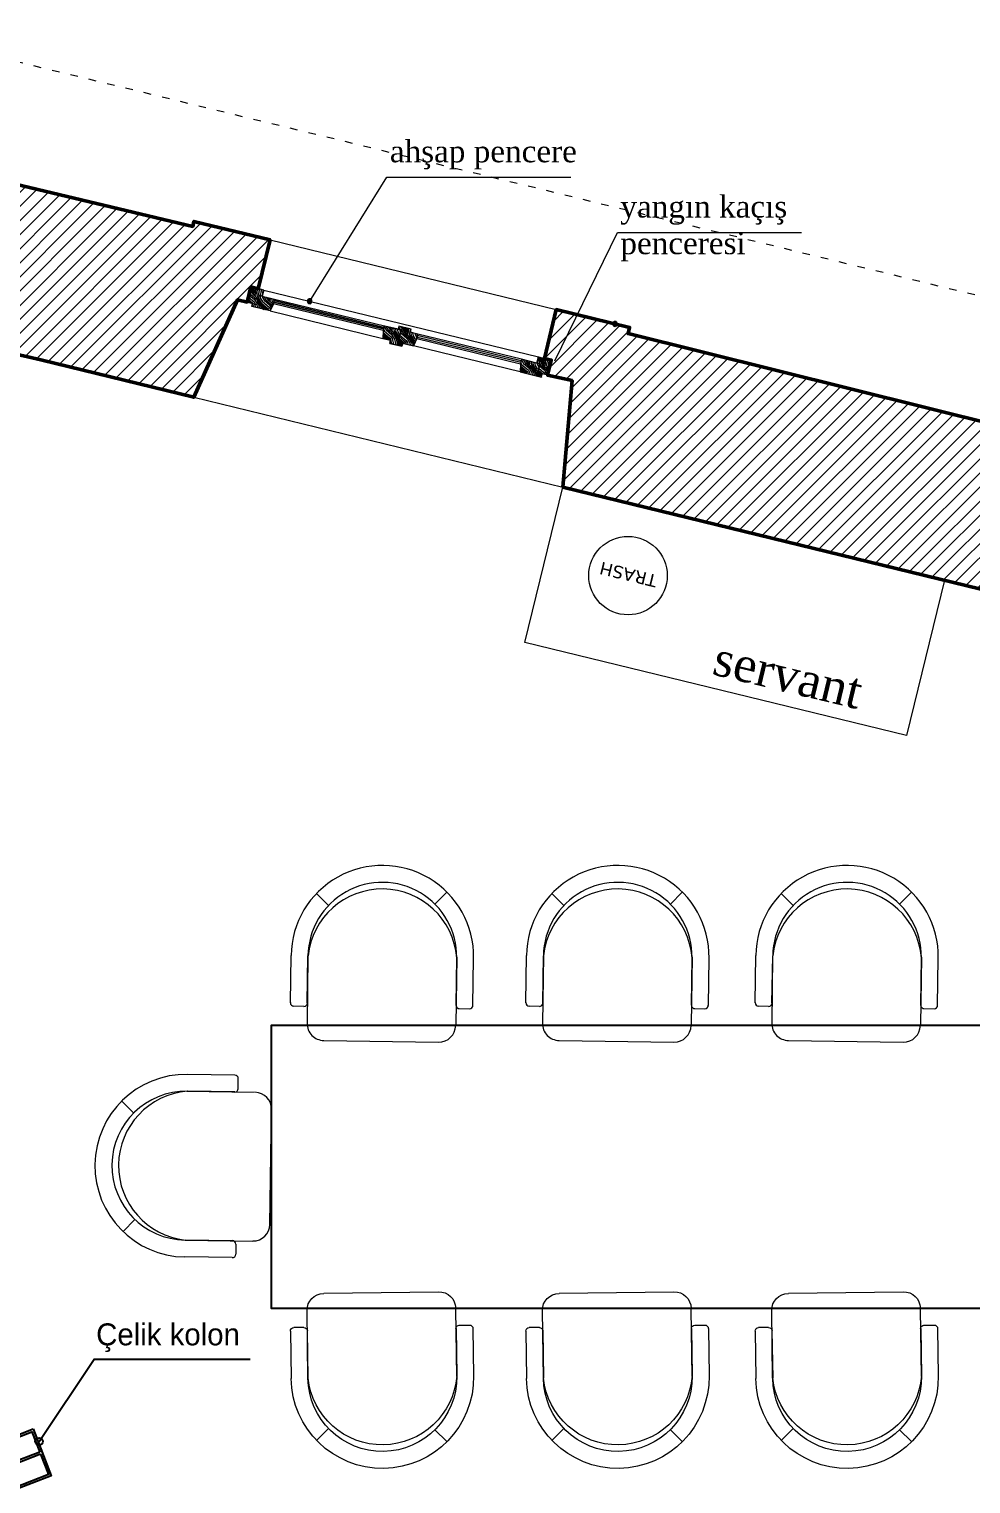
# Model space of a CAD drawing. Header units: millimetres. Extents: x 4980 to 19099, y 3891 to 5773.
# Drawn here: x 15645.8 to 15945.8, y 4956.6 to 5419.9 of the extents above; entities that cross this region are included whole.
import ezdxf

# ---------------------------------------------------------------- set-up
doc = ezdxf.new("R2010")
doc.units = ezdxf.units.MM
doc.linetypes.add('ACAD_ISO03W100', pattern=[30, 12, -18])
for name, color, linetype, lineweight in [('a 2', 132, 'Continuous', 20), ('a ahşap tarama', 46, 'Continuous', 0), ('a duvar', 84, 'Continuous', 50), ('a pencere 0', 252, 'Continuous', 0), ('a pencere cam', 121, 'Continuous', 0), ('a pencere doğrama', 41, 'Continuous', 20), ('no3_duvar tarama', 253, 'Continuous', 9), ('no3_sandalye masa', 242, 'Continuous', 15), ('no3_yazı tefriş', 152, 'Continuous', 15), ('PLAN YAZI', 4, 'Continuous', 9)]:
    doc.layers.add(name, color=color, linetype=linetype, lineweight=lineweight)
doc.layers.add('a yazı', color=30, linetype='Continuous')
doc.layers.add('TEFRIS', color=11, linetype='Continuous')
doc.layers.add('no3_ahsap gorunus on ince_Stift_Nr__34', color=7, linetype='Continuous', lineweight=20, true_color=0x7e3e00)
doc.layers.add('no3_yazi duvar_Stift_Nr__152', color=7, linetype='Continuous', lineweight=20, true_color=0x0051a4)
doc.styles.add('ERSTELLTER_STIL_2', font='verdana.ttf')
doc.styles.get("Standard").update_dxf_attribs({"font": 'stylu.ttf', "height": 10})
doc.styles.add('Ölçü50', font='georgia.ttf', dxfattribs={"width": 0.7})
pattern_1 = [(45, (80283.5875, 25655.133), (-2.24506403, 2.24506403), [])]
pattern_2 = [(346.323, (-2440.311, 1672.065), (3.67598, -6.0404612), [0.25, -4.75]), (256.323, (-2438.7814, 1669.892), (-6.0404612, -3.67598), [0.5, -4.5]), (301.323, (-2439.635, 1670.6142), (-1.1822406, -4.8582206), [0.3535, -1.0605, 0.3535, -0.707, 2.475, -2.1215678]), (301.323, (-2440.4947, 1672.3673), (-1.1822406, -4.8582206), [0.35355, -0.7071, 0.35355, -5.6568678]), (301.323, (-2438.9126, 1671.4676), (-1.1822406, -4.8582206), [0.35355, -6.7175178]), (301.323, (-2438.3676, 1671.5923), (-1.1822406, -4.8582206), [0.35355, -6.7175178]), (301.323, (-2439.2146, 1671.284), (-1.1822406, -4.8582206), [0.35355, -6.7175178]), (301.323, (-2439.5166, 1671.1), (-1.1822406, -4.8582206), [0.7071, -6.3639678]), (301.323, (-2439.1887, 1667.1608), (-1.1822406, -4.8582206), [0.7071, -6.3639678]), (301.323, (-2440.0616, 1670.9754), (-1.1822406, -4.8582206), [1.4142, -5.6568678]), (301.323, (-2440.3636, 1670.7916), (-1.1822406, -4.8582206), [1.4142, -5.6568678]), (301.323, (-2437.5604, 1668.5656), (-1.1822406, -4.8582206), [1.4142, -5.6568678]), (301.323, (-2440.7247, 1670.365), (-1.1822406, -4.8582206), [1.06066, -6.0104078]), (301.323, (-2441.8737, 1669.8726), (-1.1822406, -4.8582206), [1.06066, -6.0104078]), (301.323, (-2441.2696, 1670.24), (-1.1822406, -4.8582206), [1.06066, -6.0104078]), (301.323, (-2438.4665, 1668.0142), (-1.1822406, -4.8582206), [1.767767, -5.3033008]), (301.323, (-2439.0114, 1667.8896), (-1.1822406, -4.8582206), [1.767767, -5.3033008]), (301.323, (-2438.23, 1668.986), (-1.1822406, -4.8582206), [2.4748737, -4.5961941]), (319.757949, (-2439.9433, 1671.4612), (4.85822058, -1.1822406), [0.559017, -10.6213229]), (319.757949, (-2439.3264, 1669.7673), (4.85822058, -1.1822406), [0.559017, -10.6213229]), (319.757949, (-2439.451, 1670.3122), (4.85822058, -1.1822406), [0.559017, -10.6213229]), (319.757949, (-2440.068, 1672.0061), (4.85822058, -1.1822406), [1.118034, -10.0623059]), (319.757949, (-2439.6284, 1669.5835), (4.85822058, -1.1822406), [1.677051, -9.5032889]), (319.757949, (-2440.1733, 1669.4588), (4.85822058, -1.1822406), [2.236068, -8.9442719]), (319.757949, (-2440.7182, 1669.334), (4.85822058, -1.1822406), [2.236068, -8.9442719]), (319.757949, (-2441.8017, 1668.054), (4.85822058, -1.1822406), [2.236068, -8.9442719]), (319.757949, (-2441.6834, 1668.5398), (4.85822058, -1.1822406), [2.795085, -8.3852549]), (319.757949, (-2441.3223, 1668.9665), (4.85822058, -1.1822406), [2.795085, -8.3852549]), (282.888051, (-2439.149, 1670.496), (-1.1822406, -4.85822058), [0.559017, -10.6213229]), (282.888051, (-2439.7595, 1671.1592), (-1.1822406, -4.85822058), [0.559017, -10.6213229]), (282.888051, (-2440.311, 1672.0652), (-1.1822406, -4.85822058), [1.118034, -10.0623059]), (282.888051, (-2439.0308, 1670.9818), (-1.1822406, -4.85822058), [1.118034, -10.0623059]), (282.888051, (-2440.7376, 1672.4264), (-1.1822406, -4.85822058), [1.677051, -9.5032889]), (282.888051, (-2441.2235, 1672.5446), (-1.1822406, -4.85822058), [2.236068, -8.9442719]), (282.888051, (-2436.9102, 1671.2377), (-1.1822406, -4.85822058), [2.236068, -8.9442719]), (282.888051, (-2438.7288, 1671.1656), (-1.1822406, -4.85822058), [2.236068, -8.9442719]), (282.888051, (-2437.639, 1671.415), (-1.1822406, -4.85822058), [2.795085, -8.3852549]), (282.888051, (-2438.1838, 1671.2903), (-1.1822406, -4.85822058), [2.795085, -8.3852549])]
pattern_3 = [(346.323, (928.991, 1011.183), (3.67598, -6.0404612), [0.25, -4.75]), (256.323, (930.5205, 1009.01), (-6.0404612, -3.67598), [0.5, -4.5]), (301.323, (929.667, 1009.732), (-1.1822406, -4.8582206), [0.3535, -1.0605, 0.3535, -0.707, 2.475, -2.1215678]), (301.323, (928.8072, 1011.485), (-1.1822406, -4.8582206), [0.35355, -0.7071, 0.35355, -5.6568678]), (301.323, (930.3894, 1010.5855), (-1.1822406, -4.8582206), [0.35355, -6.7175178]), (301.323, (930.9343, 1010.71), (-1.1822406, -4.8582206), [0.35355, -6.7175178]), (301.323, (930.0873, 1010.4017), (-1.1822406, -4.8582206), [0.35355, -6.7175178]), (301.323, (929.7853, 1010.218), (-1.1822406, -4.8582206), [0.7071, -6.3639678]), (301.323, (930.1132, 1006.2786), (-1.1822406, -4.8582206), [0.7071, -6.3639678]), (301.323, (929.2404, 1010.093), (-1.1822406, -4.8582206), [1.4142, -5.6568678]), (301.323, (928.9384, 1009.9094), (-1.1822406, -4.8582206), [1.4142, -5.6568678]), (301.323, (931.7415, 1007.6834), (-1.1822406, -4.8582206), [1.4142, -5.6568678]), (301.323, (928.5772, 1009.4827), (-1.1822406, -4.8582206), [1.06066, -6.0104078]), (301.323, (927.4282, 1008.9904), (-1.1822406, -4.8582206), [1.06066, -6.0104078]), (301.323, (928.0323, 1009.358), (-1.1822406, -4.8582206), [1.06066, -6.0104078]), (301.323, (930.8355, 1007.132), (-1.1822406, -4.8582206), [1.767767, -5.3033008]), (301.323, (930.2905, 1007.0074), (-1.1822406, -4.8582206), [1.767767, -5.3033008]), (301.323, (931.072, 1008.1037), (-1.1822406, -4.8582206), [2.4748737, -4.596194]), (319.757949, (929.3586, 1010.579), (4.85822058, -1.1822406), [0.559017, -10.6213229]), (319.757949, (929.9756, 1008.885), (4.85822058, -1.1822406), [0.559017, -10.6213229]), (319.757949, (929.8509, 1009.43), (4.85822058, -1.1822406), [0.559017, -10.6213229]), (319.757949, (929.234, 1011.124), (4.85822058, -1.1822406), [1.118034, -10.0623059]), (319.757949, (929.6736, 1008.7013), (4.85822058, -1.1822406), [1.677051, -9.5032889]), (319.757949, (929.1286, 1008.5766), (4.85822058, -1.1822406), [2.236068, -8.9442719]), (319.757949, (928.5837, 1008.452), (4.85822058, -1.1822406), [2.236068, -8.9442719]), (319.757949, (927.5003, 1007.1718), (4.85822058, -1.1822406), [2.236068, -8.9442719]), (319.757949, (927.6185, 1007.6576), (4.85822058, -1.1822406), [2.795085, -8.3852549]), (319.757949, (927.9796, 1008.0843), (4.85822058, -1.1822406), [2.795085, -8.3852549]), (282.888051, (930.153, 1009.6138), (-1.1822406, -4.85822058), [0.559017, -10.6213229]), (282.888051, (929.5424, 1010.277), (-1.1822406, -4.85822058), [0.559017, -10.6213229]), (282.888051, (928.991, 1011.183), (-1.1822406, -4.85822058), [1.118034, -10.0623059]), (282.888051, (930.2711, 1010.0996), (-1.1822406, -4.85822058), [1.118034, -10.0623059]), (282.888051, (928.5643, 1011.5442), (-1.1822406, -4.85822058), [1.677051, -9.5032889]), (282.888051, (928.0785, 1011.6624), (-1.1822406, -4.85822058), [2.236068, -8.9442719]), (282.888051, (932.3918, 1010.3555), (-1.1822406, -4.85822058), [2.236068, -8.9442719]), (282.888051, (930.5732, 1010.2834), (-1.1822406, -4.85822058), [2.236068, -8.9442719]), (282.888051, (931.663, 1010.5328), (-1.1822406, -4.85822058), [2.795085, -8.3852549]), (282.888051, (931.118, 1010.4081), (-1.1822406, -4.85822058), [2.795085, -8.3852549])]

# ---------------------------------------------------------------- blocks, each defined once
blk = doc.blocks.new('4535353')
at = {"color": 5}
for p, q in [((9628.58, 2179.4), (9628.58, 2167.8)), ((9629.28, 2179.4), (9629.28, 2167.8))]:
    blk.add_line(p, q, dxfattribs=at)
blk.add_lwpolyline([(9620.93, 2180.1), (9636.93, 2180.1), (9636.93, 2167.1), (9620.93, 2167.1), (9620.93, 2180.1)], close=True, dxfattribs=at)
for points in [[(9628.58, 2167.8), (9621.63, 2167.8), (9621.63, 2179.4), (9628.58, 2179.4)], [(9629.28, 2179.4), (9636.23, 2179.4), (9636.23, 2167.8), (9629.28, 2167.8)]]:
    blk.add_lwpolyline(points, dxfattribs=at)
blk = doc.blocks.new('madalyon kolçaklı')
at = {"layer": 'no3_sandalye masa'}
for p, q in [((4863.15, 1691.91, 0), (4859.29, 1695.66, 0)), ((4897.04, 1692.8, 0), (4900.79, 1696.66, 0)), ((4851.45, 1660.73, 0), (4851.45, 1675.81, 0)), ((4856.83, 1660.73, 0), (4856.83, 1675.81, 0)), ((4856.83, 1675.78, 0), (4856.83, 1654.24, 0)), ((4904.2, 1676.02, 0), (4904.2, 1654.49, 0)), ((4904.22, 1660.73, 0), (4904.22, 1675.8, 0)), ((4909.6, 1660.73, 0), (4909.6, 1675.8, 0)), ((4855.78, 1659.65, 0), (4852.54, 1659.65, 0)), ((4905.27, 1659.65, 0), (4908.5, 1659.65, 0)), ((4862.22, 1648.88, 0), (4898.81, 1648.88, 0))]:
    blk.add_line(p, q, dxfattribs=at)
for centre, radius, start, end in [((4880.52, 1675.81, 0), 29.08, 359.9983, 179.9983), ((4880.52, 1675.81, 0), 23.69, 359.9983, 179.9983), ((4880.53, 1673.6, 0), 23.79, 5.3954, 174.7506), ((4852.54, 1660.73, 0), 1.08, 177.794, 269.9983), ((4855.78, 1660.73, 0), 1.08, 269.9983, 357.5064), ((4905.27, 1660.73, 0), 1.08, 182.4902, 269.9983), ((4908.5, 1660.73, 0), 1.08, 269.9983, 2.2025), ((4862.22, 1654.27, 0), 5.38, 179.9983, 269.9983), ((4898.81, 1654.27, 0), 5.38, 269.9983, 359.9983)]:
    blk.add_arc(centre, radius, start, end, dxfattribs=at)

msp = doc.modelspace()

# ---------------------------------------------------------------- hatches: boundary and pattern name
at = {"layer": 'a ahşap tarama', "lineweight": 5}
h = msp.add_hatch(dxfattribs=at)
h.set_pattern_fill('WOODFACE', color=256, scale=5, angle=346.323, style=0, pattern_type=2)
h.set_pattern_definition(pattern_2)
h.paths.add_polyline_path([(15715.23, 5332.93), (15718.39, 5332.16), (15719.1, 5335.07), (15720.07, 5334.83), (15720.55, 5336.78), (15718.6, 5337.26), (15716.42, 5337.79)])
h = msp.add_hatch(dxfattribs=at)
h.set_pattern_fill('WOODFACE', color=256, scale=5, angle=346.323, style=0, pattern_type=2)
h.set_pattern_definition(pattern_3)
h.paths.add_polyline_path([(15723.96, 5333.89), (15723.6, 5332.44), (15722.53, 5330.12), (15716.7, 5331.54), (15716.93, 5332.52), (15718.39, 5332.16), (15719.1, 5335.07), (15720.07, 5334.83)])
h = msp.add_hatch(dxfattribs=at)
h.set_pattern_fill('WOODFACE', color=256, scale=5, angle=346.323, style=0, pattern_type=2)
h.set_pattern_definition(pattern_3)
h.paths.add_polyline_path([(15758.94, 5325.38), (15758.58, 5323.92), (15758.48, 5321.38), (15760.91, 5320.79), (15760.67, 5319.81), (15764.56, 5318.87), (15764.79, 5319.84), (15763.34, 5320.19), (15764.18, 5323.67), (15764.28, 5324.08), (15759.14, 5325.33)])
h = msp.add_hatch(dxfattribs=at)
h.set_pattern_fill('WOODFACE', color=256, scale=5, angle=346.323, style=0, pattern_type=2)
h.set_pattern_definition(pattern_3)
h.paths.add_polyline_path([(15768.19, 5319.01), (15769.27, 5321.32), (15769.63, 5322.78), (15767.2, 5323.37), (15767.43, 5324.34), (15763.55, 5325.29), (15763.31, 5324.32), (15764.28, 5324.08), (15763.44, 5320.6), (15763.34, 5320.19)])
h = msp.add_hatch(dxfattribs=at)
h.set_pattern_fill('WOODFACE', color=256, scale=5, angle=346.323, style=0, pattern_type=2)
h.set_pattern_definition(pattern_3)
h.paths.add_polyline_path([(15802.66, 5314.72), (15802.31, 5313.28), (15802.2, 5310.74), (15809, 5309.08), (15809.24, 5310.04), (15807.78, 5310.4), (15808.49, 5313.31), (15807.52, 5313.54)])
h = msp.add_hatch(dxfattribs=at)
h.set_pattern_fill('WOODFACE', color=256, scale=5, angle=346.323, style=0, pattern_type=2)
h.set_pattern_definition(pattern_2)
h.paths.add_polyline_path([(15810.94, 5309.63), (15807.78, 5310.4), (15808.49, 5313.31), (15807.52, 5313.54), (15807.99, 5315.49), (15809.93, 5315.02), (15812.12, 5314.49)])
at = {"layer": 'a pencere cam', "lineweight": 5}
for points in [[(15723.72, 5332.92), (15758.7, 5324.41), (15758.82, 5324.9), (15723.84, 5333.41)], [(15769.39, 5321.81), (15802.43, 5313.77), (15802.54, 5314.25), (15769.51, 5322.29)]]:
    msp.add_hatch(color=256, dxfattribs=at).paths.add_polyline_path(points)
at = {"layer": 'no3_duvar tarama'}
h = msp.add_hatch(dxfattribs=at)
h.set_pattern_fill('ANSI31', color=256, style=0)
h.set_pattern_definition(pattern_1)
h.paths.add_polyline_path([(15593.63, 5322.97), (15585.72, 5317.77), (15581.89, 5320.99), (15569.2, 5330.59), (15586.24, 5350.24), (15587.75, 5348.93), (15596.26, 5358.75), (15594.75, 5360.06), (15611.79, 5379.7), (15637.05, 5373.56), (15636.58, 5371.61), (15697.89, 5357.03), (15698.28, 5358.65), (15722.55, 5352.74), (15718.77, 5337.21), (15716.42, 5337.79), (15715.23, 5332.93), (15712.18, 5333.67), (15698.25, 5302.66), (15649.49, 5314.52), (15628.2, 5319.4), (15621.7, 5309.99)])
h = msp.add_hatch(dxfattribs=at)
h.set_pattern_fill('ANSI31', color=256, style=0)
h.set_pattern_definition(pattern_1)
h.paths.add_polyline_path([(15815.74, 5274), (15818.74, 5307.96), (15810.94, 5309.63), (15812.12, 5314.49), (15809.93, 5315.01), (15813.72, 5330.56), (15837.04, 5324.88), (15836.56, 5322.94), (16002.52, 5281.61), (16003.36, 5284.4), (16026.67, 5278.73), (16022.9, 5263.2), (16021.68, 5263.49), (16020.5, 5258.62), (16018.74, 5259.04), (16004.54, 5227.96), (15975.52, 5235.03)])
at = {"layer": 'PLAN YAZI'}
h = msp.add_hatch(color=256, dxfattribs=at)
h.dxf.hatch_style = 1
edge = h.paths.add_edge_path()
edge.add_ellipse((15735.17, 5333.22), major_axis=(-0.021, 0.888), ratio=0.6911, start_angle=0, end_angle=360)
h = msp.add_hatch(color=256, dxfattribs=at)
h.dxf.hatch_style = 1
edge = h.paths.add_edge_path()
edge.add_ellipse((15832.43, 5326), major_axis=(-0.021, 0.888), ratio=0.6911, start_angle=0, end_angle=360)

# ---------------------------------------------------------------- linework, layer by layer
at = {"layer": 'a 2'}
msp.add_line((15698.25, 5302.66), (15815.74, 5274), dxfattribs=at)
at = {"layer": 'a 2', "linetype": 'ACAD_ISO03W100', "ltscale": 0.2}
msp.add_lwpolyline([(16442.52, 5214.64), (15599.16, 5419.87), (15436.88, 5232.74), (15837.92, 4205.95), (18662.33, 4205.29), (18651.95, 4664.63)], dxfattribs=at)
at = {"layer": 'a 2'}
msp.add_lwpolyline([(15722.55, 5352.74), (15813.72, 5330.56)], dxfattribs=at)
at = {"layer": 'a duvar'}
for points in [[(15593.63, 5322.97), (15585.72, 5317.77), (15581.89, 5320.99), (15569.2, 5330.59), (15586.24, 5350.24), (15587.75, 5348.93), (15596.26, 5358.75), (15594.75, 5360.06), (15611.79, 5379.7), (15637.05, 5373.56), (15636.58, 5371.61), (15697.89, 5357.03), (15698.28, 5358.65), (15722.55, 5352.74), (15718.77, 5337.21), (15716.42, 5337.79), (15715.23, 5332.93), (15712.18, 5333.67), (15698.25, 5302.66), (15649.49, 5314.52), (15628.2, 5319.4), (15621.7, 5309.99), (15593.63, 5322.97)], [(15815.74, 5274), (15818.74, 5307.96), (15810.94, 5309.63), (15812.12, 5314.49), (15809.93, 5315.01), (15813.72, 5330.56), (15837.04, 5324.88), (15836.56, 5322.94), (16002.52, 5281.61), (16003.36, 5284.4), (16026.67, 5278.73), (16022.9, 5263.2), (16021.68, 5263.49), (16020.5, 5258.62), (16018.74, 5259.04), (16004.54, 5227.96), (15975.52, 5235.03), (15815.74, 5274)]]:
    msp.add_lwpolyline(points, dxfattribs=at)
at = {"layer": 'a pencere 0'}
for points in [[(15720.55, 5336.78), (15807.99, 5315.49)], [(15758.58, 5323.92), (15723.6, 5332.44)], [(15723.96, 5333.89), (15758.94, 5325.38)], [(15722.53, 5330.12), (15758.48, 5321.38)], [(15802.66, 5314.74), (15769.63, 5322.78)], [(15802.2, 5310.74), (15768.19, 5319.01)], [(15769.27, 5321.32), (15802.31, 5313.28)]]:
    msp.add_lwpolyline(points, dxfattribs=at)
at = {"layer": 'a pencere cam', "lineweight": 5}
for p, q in [((15718.39, 5332.16), (15719.1, 5335.07)), ((15723.84, 5333.41), (15758.82, 5324.9)), ((15802.54, 5314.25), (15769.51, 5322.29))]:
    msp.add_line(p, q, dxfattribs=at)
for points in [[(15723.72, 5332.92), (15758.7, 5324.41), (15758.82, 5324.9), (15723.84, 5333.41)], [(15769.39, 5321.81), (15802.43, 5313.77), (15802.54, 5314.25), (15769.51, 5322.29)]]:
    msp.add_lwpolyline(points, close=True, dxfattribs=at)
for points in [[(15758.7, 5324.41), (15723.72, 5332.92)], [(15769.39, 5321.81), (15802.43, 5313.77)]]:
    msp.add_lwpolyline(points, dxfattribs=at)
at = {"layer": 'a pencere doğrama'}
for p, q in [((15720.55, 5336.78), (15720.07, 5334.83)), ((15720.07, 5334.83), (15719.1, 5335.07)), ((15723.6, 5332.44), (15722.53, 5330.12)), ((15723.72, 5332.92), (15723.6, 5332.44)), ((15723.96, 5333.89), (15723.84, 5333.41)), ((15758.58, 5323.92), (15758.48, 5321.38)), ((15758.7, 5324.41), (15758.58, 5323.92)), ((15758.82, 5324.9), (15758.94, 5325.38)), ((15758.94, 5325.38), (15764.28, 5324.08)), ((15763.55, 5325.29), (15763.31, 5324.32)), ((15764.28, 5324.08), (15763.34, 5320.19)), ((15764.28, 5324.08), (15763.34, 5320.19)), ((15767.43, 5324.34), (15763.55, 5325.29)), ((15767.2, 5323.37), (15767.43, 5324.34)), ((15769.63, 5322.78), (15767.2, 5323.37)), ((15769.51, 5322.29), (15769.63, 5322.78)), ((15760.91, 5320.79), (15758.48, 5321.38)), ((15760.67, 5319.81), (15760.91, 5320.79)), ((15764.56, 5318.87), (15760.67, 5319.81)), ((15763.34, 5320.19), (15764.79, 5319.84)), ((15764.79, 5319.84), (15764.56, 5318.87)), ((15764.79, 5319.84), (15768.19, 5319.01)), ((15769.27, 5321.32), (15768.19, 5319.01)), ((15769.39, 5321.81), (15769.27, 5321.32)), ((15807.99, 5315.49), (15807.52, 5313.54)), ((15807.99, 5315.48), (15807.52, 5313.54)), ((15807.52, 5313.54), (15808.49, 5313.31)), ((15807.52, 5313.54), (15808.49, 5313.31)), ((15808.49, 5313.31), (15807.78, 5310.39))]:
    msp.add_line(p, q, dxfattribs=at)
for points in [[(15715.23, 5332.93), (15718.39, 5332.16), (15719.1, 5335.07), (15720.07, 5334.83), (15720.55, 5336.78), (15718.6, 5337.26), (15716.42, 5337.79), (15715.23, 5332.93)], [(15723.96, 5333.89), (15723.6, 5332.44), (15722.53, 5330.12), (15716.7, 5331.54), (15716.93, 5332.52), (15718.39, 5332.16), (15719.1, 5335.07), (15720.07, 5334.83), (15723.96, 5333.89)], [(15722.53, 5330.12), (15716.7, 5331.54), (15716.93, 5332.52), (15718.39, 5332.16)], [(15758.94, 5325.38), (15758.58, 5323.92), (15758.48, 5321.38), (15760.91, 5320.79), (15760.67, 5319.81), (15764.56, 5318.87), (15764.79, 5319.84), (15763.34, 5320.19), (15764.18, 5323.67), (15764.28, 5324.08), (15759.14, 5325.33), (15758.94, 5325.38)], [(15768.19, 5319.01), (15769.27, 5321.32), (15769.63, 5322.78), (15767.2, 5323.37), (15767.43, 5324.34), (15763.55, 5325.29), (15763.31, 5324.32), (15764.28, 5324.08), (15763.44, 5320.6), (15763.34, 5320.19), (15768.19, 5319.01), (15768.19, 5319.01)], [(15802.66, 5314.72), (15802.31, 5313.28), (15802.2, 5310.74), (15809, 5309.08), (15809.24, 5310.04), (15807.78, 5310.4), (15808.49, 5313.31), (15807.52, 5313.54), (15802.66, 5314.72)], [(15810.94, 5309.63), (15807.78, 5310.4), (15808.49, 5313.31), (15807.52, 5313.54), (15807.99, 5315.49), (15809.93, 5315.02), (15812.12, 5314.49), (15810.94, 5309.63)]]:
    msp.add_lwpolyline(points, dxfattribs=at)
at = {"layer": 'a yazı'}
msp.add_lwpolyline([(15648.95, 4970.14), (15666.46, 4996.39), (15716.19, 4996.39)], dxfattribs=at)
msp.add_circle((15648.95, 4970.14), 1.19, dxfattribs=at)
at = {"layer": 'no3_ahsap gorunus on ince_Stift_Nr__34', "linetype": 'Continuous', "flags": 128}
msp.add_lwpolyline([(15925.27, 5194.9), (15803.68, 5224.56), (15815.74, 5274), (15937.33, 5244.35)], close=True, dxfattribs=at)
at = {"layer": 'no3_ahsap gorunus on ince_Stift_Nr__34', "linetype": 'Continuous'}
msp.add_circle((15836.56, 5245.85), 12.5, dxfattribs=at)
msp.add_circle((15836.56, 5245.85), 12.5, dxfattribs=at)
at = {"layer": 'PLAN YAZI'}
for p, q in [((15735.17, 5333.22), (15759.73, 5372.69)), ((15759.73, 5372.69), (15818.33, 5372.7)), ((15813.23, 5314.22), (15833.17, 5355.09)), ((15833.17, 5355.09), (15891.76, 5355.09))]:
    msp.add_line(p, q, dxfattribs=at)
for centre in [(15735.17, 5333.22), (15832.43, 5326)]:
    msp.add_ellipse(centre, major_axis=(0, 0.888), ratio=0.6911, start_param=4.712389, end_param=10.995574, dxfattribs=at)
at = {"layer": 'TEFRIS'}
msp.add_lwpolyline([(16022.93, 5102.56), (15722.93, 5102.56), (15722.93, 5012.56), (16022.93, 5012.56)], close=True, dxfattribs=at)

# ---------------------------------------------------------------- block references
for name, p, rotation in [('madalyon kolçaklı', (17301.48, 153.9, 0), 89.17811642597967), ('4535353', (10118.95, 13144.53), 291.3146973601329)]:
    msp.add_blockref(name, p, dxfattribs=dict(rotation=rotation))
at = {"layer": 'TEFRIS', "rotation": 359.1781164259797}
for p in [(10854.25, 3518.85, 0), (10929.22, 3518.85, 0), (11002.26, 3518.85, 0)]:
    msp.add_blockref('madalyon kolçaklı', p, dxfattribs=at)
at = {"layer": 'TEFRIS', "xscale": -1, "rotation": 180.8218835740201}
for p in [(10854.25, 6596.27, 0), (10929.22, 6596.27, 0), (11002.26, 6596.27, 0)]:
    msp.add_blockref('madalyon kolçaklı', p, dxfattribs=at)

# ---------------------------------------------------------------- texts
at = {"layer": 'a yazı', "insert": (15667.14, 5007.74), "char_height": 13, "width": 111.9385, "attachment_point": 1}
msp.add_mtext('{\\H0.53846x;Çelik kolon}', dxfattribs=at)
at = {"layer": 'no3_yazi duvar_Stift_Nr__152', "linetype": 'Continuous', "insert": (15845.18, 5242.05), "char_height": 4, "attachment_point": 1, "rotation": 166.2934, "style": 'ERSTELLTER_STIL_2'}
msp.add_mtext('\\A1;{\\fVerdana|b0|i0|c0|p38;TRASH}', dxfattribs=at)
msp.add_mtext('\\A1;{\\fVerdana|b0|i0|c0|p38;TRASH}', dxfattribs=at)
at = {"layer": 'no3_yazı tefriş', "lineweight": 9, "insert": (15862.9, 5214.34), "char_height": 11, "width": 732.473, "attachment_point": 7, "rotation": 346.5161, "style": 'Ölçü50'}
msp.add_mtext('\\pt121;{\\W1;servant\\P}', dxfattribs=at)
at = {"layer": 'PLAN YAZI', "char_height": 7, "width": 63.3955, "attachment_point": 1}
for s, insert in [('{\\fTimes New Roman|b0|i0|c162|p18;ahşap pencere}', (15760.69, 5384.47)), ('{\\fTimes New Roman|b0|i0|c162|p18;yangın kaçış penceresi}', (15834.12, 5366.87))]:
    msp.add_mtext(s, dxfattribs=dict(at, insert=insert))

doc.saveas('drawing.dxf')
